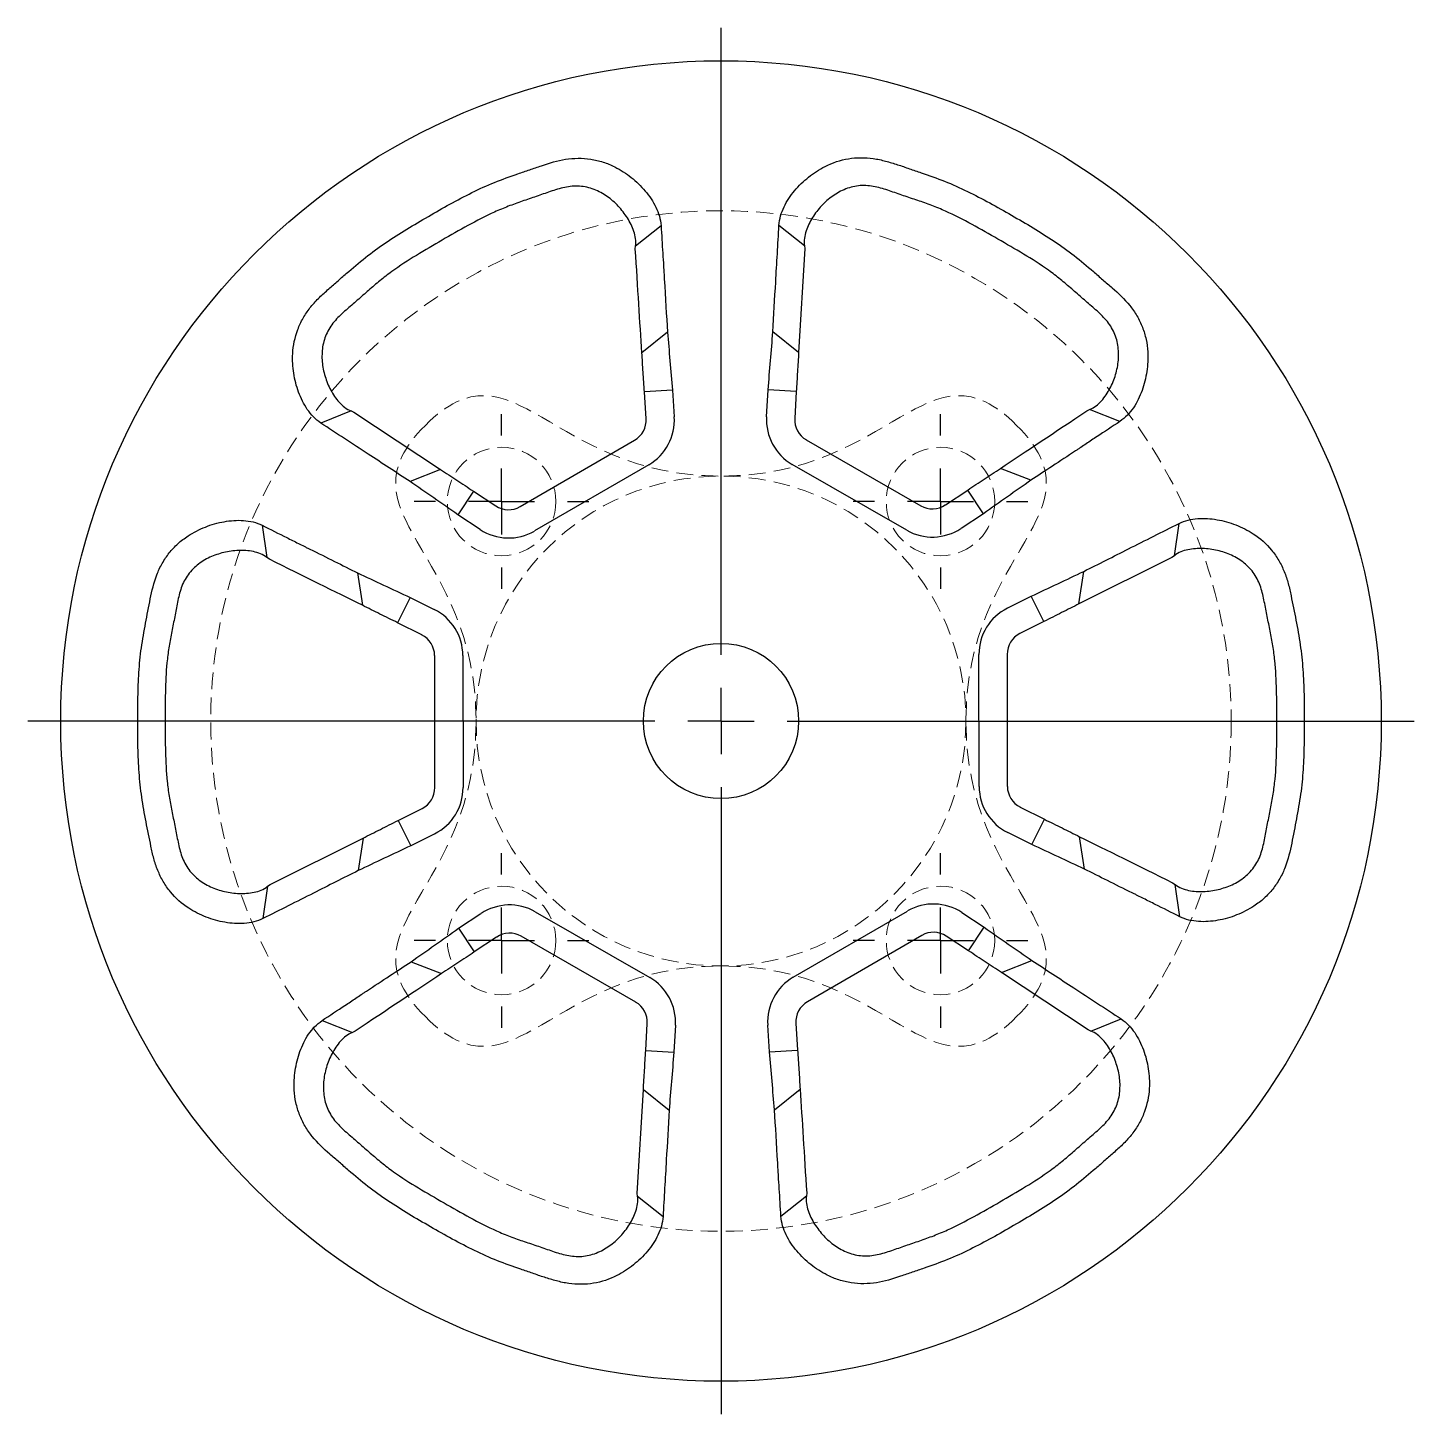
# Model space of a CAD drawing. Header units: millimetres. Extents: x 30 to 273, y 11 to 210.
# Drawn here: x 30.5 to 135.5, y 105.5 to 210.5 of the extents above; entities that cross this region are included whole.
import ezdxf

# ---------------------------------------------------------------- set-up
doc = ezdxf.new("R2010")
doc.units = ezdxf.units.MM
doc.linetypes.add('HIDDEN', pattern=[1.905, 1.27, -0.635])
doc.layers.add('10', color=7, linetype='Continuous')

# ---------------------------------------------------------------- blocks, each defined once
blk = doc.blocks.new('SW_CENTERMARKSYMBOL_0')
at = {"layer": '10', "color": 0}
for p, q in [((0, 5), (0, 52.5)), ((0, 0), (0, 2.5)), ((-5, 0), (-52.5, 0)), ((0, 0), (-2.5, 0)), ((0, 0), (0, -2.5)), ((0, 0), (2.5, 0)), ((5, 0), (52.5, 0)), ((0, -5), (0, -52.5))]:
    blk.add_line(p, q, dxfattribs=at)
blk = doc.blocks.new('SW_CENTERMARKSYMBOL_1')
at = {"layer": '10', "color": 0}
for p, q in [((0, 5), (0, 6.61)), ((0, 0), (0, 2.5)), ((-5, 0), (-6.61, 0)), ((0, 0), (-2.5, 0)), ((0, 0), (0, -2.5)), ((0, 0), (2.5, 0)), ((5, 0), (6.61, 0)), ((0, -5), (0, -6.61))]:
    blk.add_line(p, q, dxfattribs=at)
blk = doc.blocks.new('SW_CENTERMARKSYMBOL_2')
at = {"layer": '10', "color": 0}
for p, q in [((0, 5), (0, 6.61)), ((0, 0), (0, 2.5)), ((-5, 0), (-6.61, 0)), ((0, 0), (-2.5, 0)), ((0, 0), (0, -2.5)), ((0, 0), (2.5, 0)), ((5, 0), (6.61, 0)), ((0, -5), (0, -6.61))]:
    blk.add_line(p, q, dxfattribs=at)
blk = doc.blocks.new('SW_CENTERMARKSYMBOL_3')
at = {"layer": '10', "color": 0}
for p, q in [((0, 5), (0, 6.61)), ((0, 0), (0, 2.5)), ((-5, 0), (-6.61, 0)), ((0, 0), (-2.5, 0)), ((0, 0), (0, -2.5)), ((0, 0), (2.5, 0)), ((5, 0), (6.61, 0)), ((0, -5), (0, -6.61))]:
    blk.add_line(p, q, dxfattribs=at)
blk = doc.blocks.new('SW_CENTERMARKSYMBOL_4')
at = {"layer": '10', "color": 0}
for p, q in [((0, 5), (0, 6.61)), ((0, 0), (0, 2.5)), ((-5, 0), (-6.61, 0)), ((0, 0), (-2.5, 0)), ((0, 0), (0, -2.5)), ((0, 0), (2.5, 0)), ((5, 0), (6.61, 0)), ((0, -5), (0, -6.61))]:
    blk.add_line(p, q, dxfattribs=at)

msp = doc.modelspace()

# ---------------------------------------------------------------- linework, layer by layer
at = {"color": 7, "linetype": 'Continuous', "lineweight": 25}
for p, q in [((78.46, 195.51), (76.52, 193.97)), ((89.33, 193.99), (87.39, 195.53)), ((76.51, 193.75), (76.52, 193.97)), ((89.34, 193.77), (88.88, 185.91)), ((89.33, 193.99), (89.34, 193.77)), ((78.95, 187.44), (77.01, 185.89)), ((88.88, 185.91), (86.93, 187.46)), ((79.33, 183.06), (77.2, 182.92)), ((77.33, 180.89), (77.2, 182.92)), ((79.33, 183.06), (79.46, 181.03)), ((86.44, 181.04), (86.56, 183.07)), ((88.7, 182.95), (86.56, 183.07)), ((88.7, 182.95), (88.58, 180.92)), ((55, 181.48), (52.69, 180.56)), ((55, 181.48), (55.19, 181.38)), ((55.19, 181.38), (61.77, 177.04)), ((110.71, 181.49), (110.91, 181.59)), ((113.21, 180.69), (110.91, 181.59)), ((67.8, 174.24), (76.45, 179.26)), ((89.46, 179.28), (98.14, 174.3)), ((61.77, 177.04), (59.45, 176.13)), ((77.53, 177.41), (68.87, 172.39)), ((97.07, 172.44), (88.4, 177.43)), ((106.47, 176.23), (104.16, 177.13)), ((64.25, 175.41), (63.07, 173.62)), ((64.25, 175.41), (65.94, 174.29)), ((99.99, 174.36), (101.68, 175.49)), ((102.87, 173.7), (101.68, 175.49)), ((64.77, 172.5), (63.07, 173.62)), ((102.87, 173.7), (101.18, 172.58)), ((48.25, 172.82), (48.61, 170.37)), ((117.34, 170.51), (117.69, 172.96)), ((48.8, 170.25), (48.61, 170.37)), ((117.15, 170.39), (110.11, 166.87)), ((117.34, 170.51), (117.15, 170.39)), ((55.48, 169.21), (55.85, 166.76)), ((110.11, 166.87), (110.48, 169.33)), ((59.46, 167.35), (58.51, 165.44)), ((59.46, 167.35), (61.29, 166.45)), ((104.68, 166.54), (106.5, 167.45)), ((107.45, 165.54), (106.5, 167.45)), ((60.34, 164.53), (58.51, 165.44)), ((107.45, 165.54), (105.64, 164.63)), ((61.34, 152.95), (61.32, 162.96)), ((63.46, 162.96), (63.48, 152.96)), ((102.54, 153.04), (102.52, 163.04)), ((104.66, 163.05), (104.68, 153.04)), ((58.55, 150.46), (60.36, 151.37)), ((105.66, 151.47), (107.49, 150.56)), ((58.55, 150.46), (59.5, 148.55)), ((106.54, 148.65), (107.49, 150.56)), ((48.85, 145.61), (55.89, 149.13)), ((55.89, 149.13), (55.52, 146.67)), ((61.32, 149.46), (59.5, 148.55)), ((106.54, 148.65), (104.71, 149.55)), ((110.52, 146.79), (110.15, 149.24)), ((48.66, 145.49), (48.31, 143.04)), ((48.66, 145.49), (48.85, 145.61)), ((117.2, 145.75), (117.39, 145.63)), ((117.75, 143.18), (117.39, 145.63)), ((63.13, 142.3), (64.82, 143.42)), ((68.93, 143.56), (77.6, 138.57)), ((88.47, 138.59), (97.13, 143.61)), ((101.23, 143.5), (102.93, 142.38)), ((63.13, 142.3), (64.32, 140.51)), ((98.2, 141.76), (89.55, 136.74)), ((101.75, 140.59), (102.93, 142.38)), ((66.01, 141.64), (64.32, 140.51)), ((76.54, 136.72), (67.86, 141.7)), ((101.75, 140.59), (100.06, 141.71)), ((59.53, 139.77), (61.84, 138.87)), ((104.23, 138.96), (106.55, 139.87)), ((110.81, 134.62), (104.23, 138.96)), ((52.79, 135.31), (55.09, 134.41)), ((55.29, 134.51), (55.09, 134.41)), ((77.3, 133.05), (77.42, 135.08)), ((79.56, 134.96), (79.44, 132.93)), ((86.67, 132.94), (86.54, 134.97)), ((88.67, 135.11), (88.8, 133.08)), ((111, 134.52), (110.81, 134.62)), ((111, 134.52), (113.31, 135.44)), ((77.3, 133.05), (79.44, 132.93)), ((86.67, 132.94), (88.8, 133.08)), ((76.66, 122.23), (77.12, 130.09)), ((77.12, 130.09), (79.07, 128.54)), ((87.05, 128.56), (88.99, 130.11)), ((76.67, 122.01), (76.66, 122.23)), ((76.67, 122.01), (78.61, 120.47)), ((87.54, 120.49), (89.48, 122.03)), ((89.49, 122.25), (89.48, 122.03))]:
    msp.add_line(p, q, dxfattribs=at)
for radius in [50, 5.88]:
    msp.add_circle((83, 158), radius, dxfattribs=at)
at = {"color": 7, "linetype": 'HIDDEN', "lineweight": 18}
for centre, radius in [((83, 158), 38.64), ((66.38, 174.62), 4.11), ((99.62, 174.62), 4.11), ((83, 158), 18.55), ((66.38, 141.38), 4.11), ((99.62, 141.38), 4.11)]:
    msp.add_circle(centre, radius, dxfattribs=at)
at = {"color": 7, "linetype": 'Continuous', "lineweight": 25}
for centre, radius, start, end in [((75.57, 180.78), 1.76, 300.1162, 3.6361), ((75.57, 180.78), 3.9, 300.1162, 3.6361), ((90.34, 180.81), 3.9, 176.5962, 240.1162), ((90.34, 180.81), 1.76, 176.5962, 240.1162), ((99.01, 175.83), 1.76, 240.1162, 303.6361), ((66.91, 175.76), 1.76, 236.5962, 300.1162), ((66.91, 175.76), 3.9, 236.5962, 300.1162), ((99.01, 175.83), 3.9, 240.1162, 303.6361), ((59.55, 162.95), 3.9, 0.1162, 63.6361), ((106.43, 163.05), 3.9, 116.5962, 180.1162), ((59.55, 162.95), 1.76, 0.1162, 63.6361), ((106.43, 163.05), 1.76, 116.5962, 180.1162), ((59.57, 152.95), 1.76, 296.5962, 0.1162), ((59.57, 152.95), 3.9, 296.5962, 0.1162), ((106.45, 153.05), 3.9, 180.1162, 243.6361), ((106.45, 153.05), 1.76, 180.1162, 243.6361), ((66.99, 140.17), 3.9, 60.1162, 123.6361), ((99.09, 140.24), 3.9, 56.5962, 120.1162), ((66.99, 140.17), 1.76, 60.1162, 123.6361), ((99.09, 140.24), 1.76, 56.5962, 120.1162), ((75.66, 135.19), 3.9, 356.5962, 60.1162), ((90.43, 135.22), 3.9, 120.1162, 183.6361), ((75.66, 135.19), 1.76, 356.5962, 60.1162), ((90.43, 135.22), 1.76, 120.1162, 183.6361)]:
    msp.add_arc(centre, radius, start, end, dxfattribs=at)
for points, knots in [([(60.84, 196.21), (61.38, 196.53), (61.92, 196.84), (63.02, 197.44), (63.58, 197.73), (64.7, 198.29), (65.27, 198.55), (66.44, 199.02), (67.03, 199.23), (67.92, 199.54), (68.22, 199.65), (68.81, 199.85), (69.11, 199.95), (70, 200.26), (70.6, 200.44), (71.54, 200.59), (71.86, 200.61), (72.5, 200.62), (72.82, 200.59), (73.45, 200.5), (73.76, 200.42), (74.37, 200.23), (74.67, 200.11), (74.95, 199.96)], [0, 0, 0, 0, 0.125, 0.125, 0.25, 0.25, 0.375, 0.375, 0.5, 0.5, 0.5625, 0.5625, 0.625, 0.625, 0.75, 0.75, 0.8125, 0.8125, 0.875, 0.875, 0.9375, 0.9375, 1, 1, 1, 1]), ([(90.88, 200), (91.44, 200.28), (92.03, 200.48), (92.96, 200.63), (93.28, 200.66), (93.9, 200.66), (94.22, 200.64), (94.85, 200.55), (95.16, 200.48), (95.77, 200.32), (96.07, 200.23), (96.67, 200.03), (96.97, 199.93), (97.56, 199.72), (97.86, 199.62), (98.75, 199.31), (99.35, 199.1), (100.52, 198.64), (101.09, 198.38), (102.23, 197.83), (102.79, 197.53), (103.91, 196.93), (104.46, 196.62), (105.01, 196.3)], [0, 0, 0, 0, 0.125, 0.125, 0.1875, 0.1875, 0.25, 0.25, 0.3125, 0.3125, 0.375, 0.375, 0.4375, 0.4375, 0.5, 0.5, 0.625, 0.625, 0.75, 0.75, 0.875, 0.875, 1, 1, 1, 1]), ([(74.95, 199.96), (75.4, 199.74), (75.82, 199.47), (76.39, 199.01), (76.58, 198.84), (76.93, 198.5), (77.1, 198.32), (77.58, 197.75), (77.85, 197.35), (78.28, 196.47), (78.43, 196), (78.46, 195.51)], [0, 0, 0, 0, 0.25, 0.25, 0.375, 0.375, 0.5, 0.5, 0.75, 0.75, 1, 1, 1, 1]), ([(87.39, 195.53), (87.4, 195.77), (87.45, 196.01), (87.58, 196.48), (87.67, 196.71), (87.99, 197.37), (88.26, 197.78), (88.89, 198.53), (89.25, 198.88), (90.01, 199.49), (90.43, 199.77), (90.88, 200)], [0, 0, 0, 0, 0.125, 0.125, 0.25, 0.25, 0.5, 0.5, 0.75, 0.75, 1, 1, 1, 1]), ([(76.52, 193.97), (76.56, 194.15), (76.56, 194.34), (76.51, 194.72), (76.46, 194.9), (76.34, 195.26), (76.27, 195.44), (76.11, 195.78), (76.01, 195.94), (75.71, 196.41), (75.48, 196.71), (74.97, 197.26), (74.68, 197.51), (74.07, 197.94), (73.73, 198.12), (73.21, 198.32), (73.03, 198.37), (72.66, 198.46), (72.47, 198.48), (72.1, 198.51), (71.91, 198.51), (71.53, 198.48), (71.35, 198.45), (70.79, 198.33), (70.43, 198.22), (69.72, 197.97), (69.37, 197.85), (68.66, 197.6), (68.3, 197.48), (67.59, 197.24), (67.24, 197.11), (66.54, 196.84), (66.19, 196.7), (65.16, 196.23), (64.5, 195.88), (63.18, 195.16), (62.53, 194.79), (61.88, 194.41)], [0, 0, 0, 0, 0.03125, 0.03125, 0.0625, 0.0625, 0.09375, 0.09375, 0.125, 0.125, 0.1875, 0.1875, 0.25, 0.25, 0.3125, 0.3125, 0.34375, 0.34375, 0.375, 0.375, 0.40625, 0.40625, 0.4375, 0.4375, 0.5, 0.5, 0.5625, 0.5625, 0.625, 0.625, 0.6875, 0.6875, 0.75, 0.75, 0.875, 0.875, 1, 1, 1, 1]), ([(103.97, 194.49), (103.32, 194.87), (102.67, 195.24), (101.35, 195.96), (100.69, 196.3), (99.66, 196.76), (99.31, 196.9), (98.61, 197.17), (98.25, 197.3), (97.54, 197.54), (97.18, 197.66), (96.47, 197.9), (96.11, 198.03), (95.4, 198.27), (95.04, 198.38), (94.49, 198.5), (94.3, 198.52), (93.92, 198.55), (93.73, 198.55), (93.36, 198.53), (93.17, 198.5), (92.81, 198.41), (92.63, 198.36), (92.27, 198.22), (92.1, 198.14), (91.77, 197.96), (91.61, 197.86), (91.15, 197.54), (90.87, 197.29), (90.36, 196.74), (90.13, 196.44), (89.73, 195.81), (89.57, 195.47), (89.39, 194.93), (89.34, 194.75), (89.29, 194.37), (89.29, 194.18), (89.33, 193.99)], [0, 0, 0, 0, 0.125, 0.125, 0.25, 0.25, 0.3125, 0.3125, 0.375, 0.375, 0.4375, 0.4375, 0.5, 0.5, 0.5625, 0.5625, 0.59375, 0.59375, 0.625, 0.625, 0.65625, 0.65625, 0.6875, 0.6875, 0.71875, 0.71875, 0.75, 0.75, 0.8125, 0.8125, 0.875, 0.875, 0.9375, 0.9375, 0.96875, 0.96875, 1, 1, 1, 1]), ([(50.57, 185.82), (50.6, 186.45), (50.73, 187.06), (51.06, 187.94), (51.2, 188.23), (51.51, 188.77), (51.68, 189.03), (52.07, 189.53), (52.29, 189.77), (52.73, 190.22), (52.97, 190.43), (53.44, 190.85), (53.68, 191.06), (54.15, 191.47), (54.39, 191.68), (55.1, 192.3), (55.58, 192.71), (56.57, 193.49), (57.08, 193.86), (58.12, 194.57), (58.66, 194.91), (59.74, 195.57), (60.29, 195.89), (60.84, 196.21)], [0, 0, 0, 0, 0.125, 0.125, 0.1875, 0.1875, 0.25, 0.25, 0.3125, 0.3125, 0.375, 0.375, 0.4375, 0.4375, 0.5, 0.5, 0.625, 0.625, 0.75, 0.75, 0.875, 0.875, 1, 1, 1, 1]), ([(78.46, 195.51), (78.5, 194.8), (78.57, 193.76), (78.64, 192.6), (78.67, 192.03), (78.69, 191.75), (78.7, 191.63), (78.7, 191.55), (78.7, 191.52), (78.79, 190.04), (78.87, 188.7), (78.95, 187.44)], [0, 0, 0, 0, 0.25, 0.375, 0.4375, 0.46875, 0.484375, 0.484375, 0.5, 0.5, 1, 1, 1, 1]), ([(86.93, 187.46), (87, 188.72), (87.15, 191.41), (87.31, 194.1), (87.39, 195.53)], [0, 0, 0, 0, 0.468879, 1, 1, 1, 1]), ([(105.01, 196.3), (105.55, 195.99), (106.09, 195.67), (107.17, 195.02), (107.7, 194.69), (108.74, 193.99), (109.25, 193.63), (110.24, 192.85), (110.72, 192.45), (111.44, 191.83), (111.67, 191.62), (112.15, 191.21), (112.39, 191.01), (113.1, 190.39), (113.55, 189.96), (114.15, 189.22), (114.33, 188.96), (114.66, 188.4), (114.8, 188.11), (115.03, 187.52), (115.12, 187.21), (115.26, 186.59), (115.3, 186.27), (115.32, 185.95)], [0, 0, 0, 0, 0.125, 0.125, 0.25, 0.25, 0.375, 0.375, 0.5, 0.5, 0.5625, 0.5625, 0.625, 0.625, 0.75, 0.75, 0.8125, 0.8125, 0.875, 0.875, 0.9375, 0.9375, 1, 1, 1, 1]), ([(61.88, 194.41), (61.23, 194.03), (60.58, 193.65), (59.3, 192.87), (58.67, 192.47), (57.76, 191.81), (57.46, 191.58), (56.88, 191.1), (56.59, 190.86), (56.03, 190.36), (55.74, 190.11), (55.18, 189.61), (54.89, 189.37), (54.32, 188.87), (54.05, 188.62), (53.67, 188.2), (53.55, 188.05), (53.34, 187.74), (53.25, 187.57), (53.08, 187.23), (53.02, 187.06), (52.91, 186.7), (52.86, 186.51), (52.8, 186.14), (52.79, 185.96), (52.78, 185.58), (52.78, 185.39), (52.83, 184.83), (52.91, 184.46), (53.13, 183.74), (53.27, 183.39), (53.63, 182.73), (53.83, 182.42), (54.21, 182), (54.35, 181.87), (54.65, 181.64), (54.81, 181.54), (55, 181.48)], [0, 0, 0, 0, 0.125, 0.125, 0.25, 0.25, 0.3125, 0.3125, 0.375, 0.375, 0.4375, 0.4375, 0.5, 0.5, 0.5625, 0.5625, 0.59375, 0.59375, 0.625, 0.625, 0.65625, 0.65625, 0.6875, 0.6875, 0.71875, 0.71875, 0.75, 0.75, 0.8125, 0.8125, 0.875, 0.875, 0.9375, 0.9375, 0.96875, 0.96875, 1, 1, 1, 1]), ([(110.91, 181.59), (111.09, 181.65), (111.26, 181.75), (111.56, 181.98), (111.69, 182.11), (111.94, 182.39), (112.06, 182.55), (112.27, 182.86), (112.36, 183.02), (112.63, 183.52), (112.77, 183.87), (112.99, 184.59), (113.06, 184.96), (113.12, 185.7), (113.11, 186.08), (113.02, 186.64), (112.98, 186.82), (112.87, 187.18), (112.8, 187.36), (112.63, 187.7), (112.54, 187.86), (112.32, 188.17), (112.2, 188.32), (111.82, 188.74), (111.55, 188.99), (110.98, 189.48), (110.69, 189.73), (110.13, 190.22), (109.84, 190.47), (109.28, 190.96), (108.99, 191.21), (108.41, 191.68), (108.11, 191.91), (107.19, 192.57), (106.56, 192.97), (105.27, 193.74), (104.62, 194.12), (103.97, 194.49)], [0, 0, 0, 0, 0.03125, 0.03125, 0.0625, 0.0625, 0.09375, 0.09375, 0.125, 0.125, 0.1875, 0.1875, 0.25, 0.25, 0.3125, 0.3125, 0.34375, 0.34375, 0.375, 0.375, 0.40625, 0.40625, 0.4375, 0.4375, 0.5, 0.5, 0.5625, 0.5625, 0.625, 0.625, 0.6875, 0.6875, 0.75, 0.75, 0.875, 0.875, 1, 1, 1, 1]), ([(78.95, 187.44), (79.01, 186.73), (79.07, 186.01), (79.2, 184.54), (79.27, 183.8), (79.33, 183.06)], [0, 0, 0, 0, 0.5, 0.5, 1, 1, 1, 1]), ([(86.56, 183.07), (86.63, 183.82), (86.69, 184.56), (86.81, 186.02), (86.87, 186.75), (86.93, 187.46)], [0, 0, 0, 0, 0.5, 0.5, 1, 1, 1, 1]), ([(77.2, 182.92), (77.17, 183.43), (77.13, 183.93), (77.07, 184.91), (77.04, 185.4), (77.01, 185.89)], [0, 0, 0, 0, 0.0003828143, 0.0003828143, 0.0007656285, 0.0007656285, 0.0007656285, 0.0007656285]), ([(88.88, 185.91), (88.85, 185.43), (88.82, 184.94), (88.76, 183.95), (88.73, 183.45), (88.7, 182.95)], [0, 0, 0, 0, 0.0003828143, 0.0003828143, 0.0007656285, 0.0007656285, 0.0007656285, 0.0007656285]), ([(115.32, 185.95), (115.34, 185.45), (115.32, 184.96), (115.21, 184.23), (115.16, 183.98), (115.04, 183.5), (114.97, 183.27), (114.72, 182.57), (114.51, 182.13), (113.95, 181.32), (113.63, 180.96), (113.21, 180.69)], [0, 0, 0, 0, 0.25, 0.25, 0.375, 0.375, 0.5, 0.5, 0.75, 0.75, 1, 1, 1, 1]), ([(52.69, 180.56), (52.49, 180.7), (52.3, 180.86), (51.96, 181.21), (51.81, 181.4), (51.4, 182), (51.18, 182.44), (50.84, 183.37), (50.72, 183.85), (50.57, 184.82), (50.54, 185.32), (50.57, 185.82)], [0, 0, 0, 0, 0.125, 0.125, 0.25, 0.25, 0.5, 0.5, 0.75, 0.75, 1, 1, 1, 1]), ([(113.21, 180.69), (112.62, 180.29), (111.75, 179.72), (110.78, 179.08), (110.31, 178.76), (110.08, 178.61), (109.98, 178.54), (109.91, 178.5), (109.88, 178.48), (108.65, 177.66), (107.52, 176.92), (106.47, 176.23)], [0, 0, 0, 0, 0.25, 0.375, 0.4375, 0.46875, 0.484375, 0.484375, 0.5, 0.5, 1, 1, 1, 1]), ([(59.45, 176.13), (58.4, 176.83), (56.14, 178.3), (53.89, 179.78), (52.69, 180.56)], [0, 0, 0, 0, 0.468879, 1, 1, 1, 1]), ([(61.77, 177.04), (62.17, 176.78), (62.58, 176.51), (63.41, 175.96), (63.82, 175.69), (64.25, 175.41)], [0, 0, 0, 0, 0.0003828143, 0.0003828143, 0.0007656285, 0.0007656285, 0.0007656285, 0.0007656285]), ([(101.68, 175.49), (102.1, 175.77), (102.52, 176.04), (103.34, 176.59), (103.75, 176.86), (104.16, 177.13)], [0, 0, 0, 0, 0.0003828143, 0.0003828143, 0.0007656285, 0.0007656285, 0.0007656285, 0.0007656285]), ([(63.07, 173.62), (62.46, 174.05), (61.85, 174.47), (60.64, 175.31), (60.04, 175.73), (59.45, 176.13)], [0, 0, 0, 0, 0.5, 0.5, 1, 1, 1, 1]), ([(106.47, 176.23), (105.89, 175.82), (105.29, 175.4), (104.08, 174.56), (103.48, 174.13), (102.87, 173.7)], [0, 0, 0, 0, 0.5, 0.5, 1, 1, 1, 1]), ([(117.69, 172.96), (117.91, 173.07), (118.14, 173.16), (118.61, 173.28), (118.86, 173.31), (119.59, 173.37), (120.08, 173.33), (121.05, 173.16), (121.52, 173.03), (122.44, 172.67), (122.89, 172.45), (123.31, 172.18)], [0, 0, 0, 0, 0.125, 0.125, 0.25, 0.25, 0.5, 0.5, 0.75, 0.75, 1, 1, 1, 1]), ([(42.64, 172.01), (43.06, 172.29), (43.5, 172.51), (44.18, 172.78), (44.42, 172.86), (44.89, 173), (45.13, 173.05), (45.86, 173.18), (46.35, 173.22), (47.33, 173.15), (47.81, 173.04), (48.25, 172.82)], [0, 0, 0, 0, 0.25, 0.25, 0.375, 0.375, 0.5, 0.5, 0.75, 0.75, 1, 1, 1, 1]), ([(48.25, 172.82), (48.89, 172.5), (49.82, 172.04), (50.85, 171.52), (51.36, 171.27), (51.61, 171.14), (51.72, 171.09), (51.79, 171.05), (51.82, 171.04), (53.15, 170.38), (54.35, 169.78), (55.48, 169.21)], [0, 0, 0, 0, 0.25, 0.375, 0.4375, 0.46875, 0.484375, 0.484375, 0.5, 0.5, 1, 1, 1, 1]), ([(110.48, 169.33), (111.6, 169.89), (114.01, 171.11), (116.41, 172.32), (117.69, 172.96)], [0, 0, 0, 0, 0.468879, 1, 1, 1, 1]), ([(38.83, 157.91), (38.83, 158.54), (38.83, 159.17), (38.86, 160.42), (38.88, 161.05), (38.96, 162.3), (39.02, 162.92), (39.2, 164.17), (39.31, 164.79), (39.48, 165.71), (39.54, 166.02), (39.66, 166.64), (39.72, 166.95), (39.9, 167.87), (40.05, 168.48), (40.39, 169.37), (40.52, 169.65), (40.85, 170.22), (41.02, 170.48), (41.42, 170.98), (41.64, 171.21), (42.11, 171.64), (42.37, 171.84), (42.64, 172.01)], [0, 0, 0, 0, 0.125, 0.125, 0.25, 0.25, 0.375, 0.375, 0.5, 0.5, 0.5625, 0.5625, 0.625, 0.625, 0.75, 0.75, 0.8125, 0.8125, 0.875, 0.875, 0.9375, 0.9375, 1, 1, 1, 1]), ([(123.31, 172.18), (123.84, 171.83), (124.3, 171.42), (124.9, 170.69), (125.08, 170.43), (125.4, 169.89), (125.53, 169.6), (125.77, 169.02), (125.87, 168.71), (126.04, 168.1), (126.11, 167.79), (126.23, 167.18), (126.29, 166.87), (126.41, 166.25), (126.48, 165.94), (126.66, 165.01), (126.77, 164.39), (126.95, 163.15), (127.02, 162.52), (127.11, 161.26), (127.13, 160.63), (127.17, 159.36), (127.17, 158.72), (127.17, 158.09)], [0, 0, 0, 0, 0.125, 0.125, 0.1875, 0.1875, 0.25, 0.25, 0.3125, 0.3125, 0.375, 0.375, 0.4375, 0.4375, 0.5, 0.5, 0.625, 0.625, 0.75, 0.75, 0.875, 0.875, 1, 1, 1, 1]), ([(48.61, 170.37), (48.47, 170.5), (48.31, 170.6), (47.95, 170.74), (47.77, 170.79), (47.4, 170.87), (47.21, 170.89), (46.84, 170.92), (46.65, 170.92), (46.09, 170.9), (45.71, 170.85), (44.98, 170.67), (44.63, 170.55), (43.95, 170.24), (43.62, 170.03), (43.19, 169.68), (43.05, 169.55), (42.79, 169.27), (42.67, 169.12), (42.46, 168.81), (42.37, 168.65), (42.21, 168.31), (42.14, 168.13), (41.97, 167.59), (41.89, 167.23), (41.75, 166.49), (41.68, 166.12), (41.53, 165.38), (41.46, 165.01), (41.32, 164.28), (41.25, 163.91), (41.13, 163.16), (41.08, 162.79), (40.97, 161.67), (40.94, 160.92), (40.91, 159.42), (40.91, 158.67), (40.91, 157.91)], [0, 0, 0, 0, 0.03125, 0.03125, 0.0625, 0.0625, 0.09375, 0.09375, 0.125, 0.125, 0.1875, 0.1875, 0.25, 0.25, 0.3125, 0.3125, 0.34375, 0.34375, 0.375, 0.375, 0.40625, 0.40625, 0.4375, 0.4375, 0.5, 0.5, 0.5625, 0.5625, 0.625, 0.625, 0.6875, 0.6875, 0.75, 0.75, 0.875, 0.875, 1, 1, 1, 1]), ([(125.09, 158.09), (125.09, 158.84), (125.09, 159.59), (125.05, 161.09), (125.01, 161.83), (124.9, 162.95), (124.85, 163.32), (124.73, 164.07), (124.66, 164.44), (124.51, 165.18), (124.44, 165.55), (124.29, 166.29), (124.22, 166.66), (124.07, 167.4), (123.99, 167.77), (123.81, 168.3), (123.75, 168.48), (123.58, 168.82), (123.49, 168.98), (123.28, 169.29), (123.16, 169.44), (122.9, 169.71), (122.76, 169.84), (122.47, 170.08), (122.32, 170.19), (122, 170.38), (121.83, 170.47), (121.32, 170.71), (120.96, 170.83), (120.23, 171), (119.85, 171.05), (119.11, 171.07), (118.73, 171.05), (118.18, 170.93), (117.99, 170.88), (117.65, 170.74), (117.48, 170.64), (117.34, 170.51)], [0, 0, 0, 0, 0.125, 0.125, 0.25, 0.25, 0.3125, 0.3125, 0.375, 0.375, 0.4375, 0.4375, 0.5, 0.5, 0.5625, 0.5625, 0.59375, 0.59375, 0.625, 0.625, 0.65625, 0.65625, 0.6875, 0.6875, 0.71875, 0.71875, 0.75, 0.75, 0.8125, 0.8125, 0.875, 0.875, 0.9375, 0.9375, 0.96875, 0.96875, 1, 1, 1, 1]), ([(55.48, 169.21), (56.12, 168.91), (56.78, 168.6), (58.12, 167.98), (58.79, 167.67), (59.46, 167.35)], [0, 0, 0, 0, 0.5, 0.5, 1, 1, 1, 1]), ([(106.5, 167.45), (107.17, 167.76), (107.84, 168.08), (109.18, 168.71), (109.83, 169.02), (110.48, 169.33)], [0, 0, 0, 0, 0.5, 0.5, 1, 1, 1, 1]), ([(58.51, 165.44), (58.06, 165.66), (57.61, 165.88), (56.73, 166.32), (56.29, 166.54), (55.85, 166.76)], [0, 0, 0, 0, 0.0003828143, 0.0003828143, 0.0007656285, 0.0007656285, 0.0007656285, 0.0007656285]), ([(110.11, 166.87), (109.68, 166.65), (109.24, 166.43), (108.35, 165.99), (107.91, 165.76), (107.45, 165.54)], [0, 0, 0, 0, 0.0003828143, 0.0003828143, 0.0007656285, 0.0007656285, 0.0007656285, 0.0007656285]), ([(42.69, 143.82), (42.16, 144.17), (41.7, 144.58), (41.1, 145.31), (40.92, 145.57), (40.6, 146.11), (40.47, 146.4), (40.23, 146.98), (40.13, 147.29), (39.96, 147.9), (39.89, 148.21), (39.77, 148.82), (39.71, 149.13), (39.59, 149.75), (39.52, 150.06), (39.34, 150.99), (39.23, 151.61), (39.05, 152.85), (38.98, 153.48), (38.89, 154.74), (38.87, 155.37), (38.83, 156.64), (38.83, 157.28), (38.83, 157.91)], [0, 0, 0, 0, 0.125, 0.125, 0.1875, 0.1875, 0.25, 0.25, 0.3125, 0.3125, 0.375, 0.375, 0.4375, 0.4375, 0.5, 0.5, 0.625, 0.625, 0.75, 0.75, 0.875, 0.875, 1, 1, 1, 1]), ([(40.91, 157.91), (40.91, 157.16), (40.91, 156.41), (40.95, 154.91), (40.99, 154.17), (41.1, 153.05), (41.15, 152.68), (41.27, 151.93), (41.34, 151.56), (41.49, 150.82), (41.56, 150.45), (41.71, 149.71), (41.78, 149.34), (41.93, 148.6), (42.01, 148.23), (42.19, 147.7), (42.25, 147.52), (42.42, 147.18), (42.51, 147.02), (42.72, 146.71), (42.84, 146.56), (43.1, 146.29), (43.24, 146.16), (43.53, 145.92), (43.68, 145.81), (44, 145.62), (44.17, 145.53), (44.68, 145.29), (45.04, 145.17), (45.77, 145), (46.15, 144.95), (46.89, 144.93), (47.27, 144.95), (47.82, 145.07), (48.01, 145.12), (48.35, 145.26), (48.52, 145.36), (48.66, 145.49)], [0, 0, 0, 0, 0.125, 0.125, 0.25, 0.25, 0.3125, 0.3125, 0.375, 0.375, 0.4375, 0.4375, 0.5, 0.5, 0.5625, 0.5625, 0.59375, 0.59375, 0.625, 0.625, 0.65625, 0.65625, 0.6875, 0.6875, 0.71875, 0.71875, 0.75, 0.75, 0.8125, 0.8125, 0.875, 0.875, 0.9375, 0.9375, 0.96875, 0.96875, 1, 1, 1, 1]), ([(117.39, 145.63), (117.53, 145.5), (117.69, 145.4), (118.05, 145.26), (118.23, 145.21), (118.6, 145.13), (118.79, 145.11), (119.16, 145.08), (119.35, 145.08), (119.91, 145.1), (120.29, 145.15), (121.02, 145.33), (121.37, 145.45), (122.05, 145.76), (122.38, 145.97), (122.81, 146.32), (122.95, 146.45), (123.21, 146.73), (123.33, 146.88), (123.54, 147.19), (123.63, 147.35), (123.79, 147.69), (123.86, 147.87), (124.03, 148.41), (124.11, 148.77), (124.25, 149.51), (124.32, 149.88), (124.47, 150.62), (124.54, 150.99), (124.68, 151.72), (124.75, 152.09), (124.87, 152.84), (124.92, 153.21), (125.03, 154.33), (125.06, 155.08), (125.09, 156.58), (125.09, 157.33), (125.09, 158.09)], [0, 0, 0, 0, 0.03125, 0.03125, 0.0625, 0.0625, 0.09375, 0.09375, 0.125, 0.125, 0.1875, 0.1875, 0.25, 0.25, 0.3125, 0.3125, 0.34375, 0.34375, 0.375, 0.375, 0.40625, 0.40625, 0.4375, 0.4375, 0.5, 0.5, 0.5625, 0.5625, 0.625, 0.625, 0.6875, 0.6875, 0.75, 0.75, 0.875, 0.875, 1, 1, 1, 1]), ([(127.17, 158.09), (127.17, 157.46), (127.17, 156.83), (127.14, 155.58), (127.12, 154.95), (127.04, 153.7), (126.98, 153.08), (126.8, 151.83), (126.69, 151.21), (126.52, 150.29), (126.46, 149.98), (126.34, 149.36), (126.28, 149.05), (126.1, 148.13), (125.95, 147.52), (125.61, 146.63), (125.48, 146.35), (125.15, 145.78), (124.98, 145.52), (124.58, 145.02), (124.36, 144.79), (123.89, 144.36), (123.63, 144.16), (123.36, 143.99)], [0, 0, 0, 0, 0.125, 0.125, 0.25, 0.25, 0.375, 0.375, 0.5, 0.5, 0.5625, 0.5625, 0.625, 0.625, 0.75, 0.75, 0.8125, 0.8125, 0.875, 0.875, 0.9375, 0.9375, 1, 1, 1, 1]), ([(55.89, 149.13), (56.32, 149.35), (56.76, 149.57), (57.65, 150.01), (58.09, 150.24), (58.55, 150.46)], [0, 0, 0, 0, 0.0003828143, 0.0003828143, 0.0007656285, 0.0007656285, 0.0007656285, 0.0007656285]), ([(107.49, 150.56), (107.94, 150.34), (108.39, 150.12), (109.27, 149.68), (109.71, 149.46), (110.15, 149.24)], [0, 0, 0, 0, 0.0003828143, 0.0003828143, 0.0007656285, 0.0007656285, 0.0007656285, 0.0007656285]), ([(59.5, 148.55), (58.83, 148.24), (58.16, 147.92), (56.82, 147.29), (56.17, 146.98), (55.52, 146.67)], [0, 0, 0, 0, 0.5, 0.5, 1, 1, 1, 1]), ([(110.52, 146.79), (109.88, 147.09), (109.22, 147.4), (107.88, 148.02), (107.21, 148.33), (106.54, 148.65)], [0, 0, 0, 0, 0.5, 0.5, 1, 1, 1, 1]), ([(55.52, 146.67), (54.4, 146.11), (51.99, 144.89), (49.59, 143.68), (48.31, 143.04)], [0, 0, 0, 0, 0.468879, 1, 1, 1, 1]), ([(117.75, 143.18), (117.11, 143.5), (116.18, 143.96), (115.15, 144.48), (114.64, 144.73), (114.39, 144.86), (114.28, 144.91), (114.21, 144.95), (114.18, 144.96), (112.85, 145.62), (111.65, 146.22), (110.52, 146.79)], [0, 0, 0, 0, 0.25, 0.375, 0.4375, 0.46875, 0.484375, 0.484375, 0.5, 0.5, 1, 1, 1, 1]), ([(123.36, 143.99), (122.94, 143.71), (122.5, 143.49), (121.82, 143.22), (121.58, 143.14), (121.11, 143), (120.87, 142.95), (120.14, 142.82), (119.65, 142.78), (118.67, 142.85), (118.19, 142.96), (117.75, 143.18)], [0, 0, 0, 0, 0.25, 0.25, 0.375, 0.375, 0.5, 0.5, 0.75, 0.75, 1, 1, 1, 1]), ([(48.31, 143.04), (48.09, 142.93), (47.86, 142.84), (47.39, 142.72), (47.14, 142.69), (46.41, 142.63), (45.92, 142.67), (44.95, 142.84), (44.48, 142.97), (43.56, 143.33), (43.11, 143.55), (42.69, 143.82)], [0, 0, 0, 0, 0.125, 0.125, 0.25, 0.25, 0.5, 0.5, 0.75, 0.75, 1, 1, 1, 1]), ([(59.53, 139.77), (60.11, 140.18), (60.71, 140.6), (61.92, 141.44), (62.52, 141.87), (63.13, 142.3)], [0, 0, 0, 0, 0.5, 0.5, 1, 1, 1, 1]), ([(102.93, 142.38), (103.54, 141.95), (104.15, 141.53), (105.36, 140.69), (105.96, 140.27), (106.55, 139.87)], [0, 0, 0, 0, 0.5, 0.5, 1, 1, 1, 1]), ([(52.79, 135.31), (53.38, 135.71), (54.25, 136.28), (55.22, 136.92), (55.69, 137.24), (55.92, 137.39), (56.02, 137.46), (56.09, 137.5), (56.12, 137.52), (57.35, 138.34), (58.48, 139.08), (59.53, 139.77)], [0, 0, 0, 0, 0.25, 0.375, 0.4375, 0.46875, 0.484375, 0.484375, 0.5, 0.5, 1, 1, 1, 1]), ([(64.32, 140.51), (63.9, 140.23), (63.48, 139.96), (62.66, 139.41), (62.25, 139.14), (61.84, 138.87)], [0, 0, 0, 0, 0.0003828143, 0.0003828143, 0.0007656285, 0.0007656285, 0.0007656285, 0.0007656285]), ([(104.23, 138.96), (103.83, 139.22), (103.42, 139.49), (102.59, 140.04), (102.18, 140.31), (101.75, 140.59)], [0, 0, 0, 0, 0.0003828143, 0.0003828143, 0.0007656285, 0.0007656285, 0.0007656285, 0.0007656285]), ([(106.55, 139.87), (107.6, 139.17), (109.86, 137.7), (112.11, 136.22), (113.31, 135.44)], [0, 0, 0, 0, 0.4688791, 1, 1, 1, 1]), ([(50.68, 130.05), (50.66, 130.55), (50.68, 131.04), (50.79, 131.77), (50.84, 132.02), (50.96, 132.5), (51.03, 132.73), (51.28, 133.43), (51.49, 133.87), (52.05, 134.68), (52.37, 135.04), (52.79, 135.31)], [0, 0, 0, 0, 0.25, 0.25, 0.375, 0.375, 0.5, 0.5, 0.75, 0.75, 1, 1, 1, 1]), ([(55.09, 134.41), (54.91, 134.35), (54.74, 134.25), (54.44, 134.02), (54.31, 133.89), (54.06, 133.61), (53.94, 133.45), (53.73, 133.14), (53.64, 132.98), (53.37, 132.48), (53.23, 132.13), (53.01, 131.41), (52.94, 131.04), (52.88, 130.3), (52.89, 129.92), (52.98, 129.36), (53.02, 129.18), (53.13, 128.82), (53.2, 128.64), (53.37, 128.3), (53.46, 128.14), (53.68, 127.83), (53.8, 127.68), (54.18, 127.26), (54.45, 127.01), (55.02, 126.52), (55.31, 126.27), (55.87, 125.78), (56.16, 125.53), (56.72, 125.04), (57.01, 124.79), (57.59, 124.32), (57.89, 124.09), (58.81, 123.43), (59.44, 123.03), (60.73, 122.26), (61.38, 121.88), (62.03, 121.51)], [0, 0, 0, 0, 0.03125, 0.03125, 0.0625, 0.0625, 0.09375, 0.09375, 0.125, 0.125, 0.1875, 0.1875, 0.25, 0.25, 0.3125, 0.3125, 0.34375, 0.34375, 0.375, 0.375, 0.40625, 0.40625, 0.4375, 0.4375, 0.5, 0.5, 0.5625, 0.5625, 0.625, 0.625, 0.6875, 0.6875, 0.75, 0.75, 0.875, 0.875, 1, 1, 1, 1]), ([(104.12, 121.59), (104.77, 121.97), (105.42, 122.35), (106.7, 123.13), (107.33, 123.53), (108.24, 124.19), (108.54, 124.42), (109.12, 124.9), (109.41, 125.14), (109.97, 125.64), (110.26, 125.89), (110.82, 126.39), (111.11, 126.63), (111.68, 127.13), (111.95, 127.38), (112.33, 127.8), (112.45, 127.95), (112.66, 128.26), (112.75, 128.43), (112.92, 128.77), (112.98, 128.94), (113.09, 129.3), (113.14, 129.49), (113.2, 129.86), (113.21, 130.04), (113.22, 130.42), (113.22, 130.61), (113.17, 131.17), (113.09, 131.54), (112.87, 132.26), (112.73, 132.61), (112.37, 133.27), (112.17, 133.58), (111.79, 134), (111.65, 134.13), (111.35, 134.36), (111.19, 134.46), (111, 134.52)], [0, 0, 0, 0, 0.125, 0.125, 0.25, 0.25, 0.3125, 0.3125, 0.375, 0.375, 0.4375, 0.4375, 0.5, 0.5, 0.5625, 0.5625, 0.59375, 0.59375, 0.625, 0.625, 0.65625, 0.65625, 0.6875, 0.6875, 0.71875, 0.71875, 0.75, 0.75, 0.8125, 0.8125, 0.875, 0.875, 0.9375, 0.9375, 0.96875, 0.96875, 1, 1, 1, 1]), ([(113.31, 135.44), (113.51, 135.3), (113.7, 135.14), (114.04, 134.79), (114.19, 134.6), (114.6, 134), (114.82, 133.56), (115.16, 132.63), (115.28, 132.15), (115.43, 131.18), (115.46, 130.68), (115.43, 130.18)], [0, 0, 0, 0, 0.125, 0.125, 0.25, 0.25, 0.5, 0.5, 0.75, 0.75, 1, 1, 1, 1]), ([(77.12, 130.09), (77.15, 130.57), (77.18, 131.06), (77.24, 132.05), (77.27, 132.55), (77.3, 133.05)], [0, 0, 0, 0, 0.0003828143, 0.0003828143, 0.0007656285, 0.0007656285, 0.0007656285, 0.0007656285]), ([(79.44, 132.93), (79.37, 132.18), (79.31, 131.44), (79.19, 129.98), (79.13, 129.25), (79.07, 128.54)], [0, 0, 0, 0, 0.5, 0.5, 1, 1, 1, 1]), ([(87.05, 128.56), (86.99, 129.27), (86.93, 129.99), (86.8, 131.46), (86.73, 132.2), (86.67, 132.94)], [0, 0, 0, 0, 0.5, 0.5, 1, 1, 1, 1]), ([(88.8, 133.08), (88.83, 132.57), (88.87, 132.07), (88.93, 131.09), (88.96, 130.6), (88.99, 130.11)], [0, 0, 0, 0, 0.0003828143, 0.0003828143, 0.0007656285, 0.0007656285, 0.0007656285, 0.0007656285]), ([(60.99, 119.7), (60.45, 120.01), (59.91, 120.33), (58.83, 120.98), (58.3, 121.31), (57.26, 122.01), (56.75, 122.37), (55.76, 123.15), (55.28, 123.55), (54.56, 124.17), (54.33, 124.38), (53.85, 124.79), (53.61, 124.99), (52.9, 125.61), (52.45, 126.04), (51.85, 126.78), (51.67, 127.04), (51.34, 127.6), (51.2, 127.89), (50.97, 128.48), (50.88, 128.79), (50.74, 129.41), (50.7, 129.73), (50.68, 130.05)], [0, 0, 0, 0, 0.125, 0.125, 0.25, 0.25, 0.375, 0.375, 0.5, 0.5, 0.5625, 0.5625, 0.625, 0.625, 0.75, 0.75, 0.8125, 0.8125, 0.875, 0.875, 0.9375, 0.9375, 1, 1, 1, 1]), ([(115.43, 130.18), (115.4, 129.55), (115.27, 128.94), (114.94, 128.06), (114.8, 127.77), (114.49, 127.23), (114.32, 126.97), (113.93, 126.47), (113.71, 126.23), (113.27, 125.78), (113.03, 125.57), (112.56, 125.15), (112.32, 124.94), (111.85, 124.53), (111.61, 124.32), (110.9, 123.7), (110.42, 123.29), (109.43, 122.51), (108.92, 122.14), (107.88, 121.43), (107.34, 121.09), (106.26, 120.43), (105.71, 120.11), (105.16, 119.79)], [0, 0, 0, 0, 0.125, 0.125, 0.1875, 0.1875, 0.25, 0.25, 0.3125, 0.3125, 0.375, 0.375, 0.4375, 0.4375, 0.5, 0.5, 0.625, 0.625, 0.75, 0.75, 0.875, 0.875, 1, 1, 1, 1]), ([(79.07, 128.54), (79, 127.28), (78.85, 124.59), (78.69, 121.9), (78.61, 120.47)], [0, 0, 0, 0, 0.468879, 1, 1, 1, 1]), ([(87.54, 120.49), (87.5, 121.2), (87.43, 122.24), (87.36, 123.4), (87.33, 123.97), (87.31, 124.25), (87.3, 124.37), (87.3, 124.45), (87.3, 124.48), (87.21, 125.96), (87.13, 127.3), (87.05, 128.56)], [0, 0, 0, 0, 0.25, 0.375, 0.4375, 0.46875, 0.484375, 0.484375, 0.5, 0.5, 1, 1, 1, 1]), ([(62.03, 121.51), (62.68, 121.13), (63.33, 120.76), (64.65, 120.04), (65.31, 119.7), (66.34, 119.24), (66.69, 119.1), (67.39, 118.83), (67.75, 118.7), (68.46, 118.46), (68.82, 118.34), (69.53, 118.1), (69.89, 117.97), (70.6, 117.73), (70.96, 117.62), (71.51, 117.5), (71.7, 117.48), (72.08, 117.45), (72.27, 117.45), (72.64, 117.47), (72.83, 117.5), (73.19, 117.59), (73.37, 117.64), (73.73, 117.78), (73.9, 117.86), (74.23, 118.04), (74.39, 118.14), (74.85, 118.46), (75.13, 118.71), (75.64, 119.26), (75.87, 119.56), (76.27, 120.19), (76.43, 120.53), (76.61, 121.07), (76.66, 121.25), (76.71, 121.63), (76.71, 121.82), (76.67, 122.01)], [0, 0, 0, 0, 0.125, 0.125, 0.25, 0.25, 0.3125, 0.3125, 0.375, 0.375, 0.4375, 0.4375, 0.5, 0.5, 0.5625, 0.5625, 0.59375, 0.59375, 0.625, 0.625, 0.65625, 0.65625, 0.6875, 0.6875, 0.71875, 0.71875, 0.75, 0.75, 0.8125, 0.8125, 0.875, 0.875, 0.9375, 0.9375, 0.96875, 0.96875, 1, 1, 1, 1]), ([(89.48, 122.03), (89.44, 121.85), (89.44, 121.66), (89.49, 121.28), (89.54, 121.1), (89.66, 120.74), (89.73, 120.56), (89.89, 120.22), (89.99, 120.06), (90.29, 119.59), (90.52, 119.29), (91.03, 118.74), (91.32, 118.49), (91.93, 118.06), (92.27, 117.88), (92.79, 117.68), (92.97, 117.63), (93.34, 117.54), (93.53, 117.52), (93.9, 117.49), (94.09, 117.49), (94.47, 117.52), (94.65, 117.55), (95.21, 117.67), (95.57, 117.78), (96.28, 118.03), (96.63, 118.15), (97.34, 118.4), (97.7, 118.52), (98.41, 118.76), (98.76, 118.89), (99.46, 119.16), (99.81, 119.3), (100.84, 119.77), (101.5, 120.12), (102.82, 120.84), (103.47, 121.21), (104.12, 121.59)], [0, 0, 0, 0, 0.03125, 0.03125, 0.0625, 0.0625, 0.09375, 0.09375, 0.125, 0.125, 0.1875, 0.1875, 0.25, 0.25, 0.3125, 0.3125, 0.34375, 0.34375, 0.375, 0.375, 0.40625, 0.40625, 0.4375, 0.4375, 0.5, 0.5, 0.5625, 0.5625, 0.625, 0.625, 0.6875, 0.6875, 0.75, 0.75, 0.875, 0.875, 1, 1, 1, 1]), ([(75.12, 116), (74.56, 115.72), (73.97, 115.52), (73.04, 115.37), (72.72, 115.34), (72.1, 115.34), (71.78, 115.36), (71.15, 115.45), (70.84, 115.52), (70.23, 115.68), (69.93, 115.77), (69.33, 115.97), (69.03, 116.07), (68.44, 116.28), (68.14, 116.38), (67.25, 116.69), (66.65, 116.9), (65.48, 117.36), (64.91, 117.62), (63.77, 118.17), (63.21, 118.47), (62.09, 119.07), (61.54, 119.38), (60.99, 119.7)], [0, 0, 0, 0, 0.125, 0.125, 0.1875, 0.1875, 0.25, 0.25, 0.3125, 0.3125, 0.375, 0.375, 0.4375, 0.4375, 0.5, 0.5, 0.625, 0.625, 0.75, 0.75, 0.875, 0.875, 1, 1, 1, 1]), ([(78.61, 120.47), (78.6, 120.23), (78.55, 119.99), (78.42, 119.52), (78.33, 119.29), (78.01, 118.63), (77.74, 118.22), (77.11, 117.47), (76.75, 117.12), (75.99, 116.51), (75.57, 116.23), (75.12, 116)], [0, 0, 0, 0, 0.125, 0.125, 0.25, 0.25, 0.5, 0.5, 0.75, 0.75, 1, 1, 1, 1]), ([(91.05, 116.04), (90.6, 116.26), (90.18, 116.53), (89.61, 116.99), (89.42, 117.16), (89.07, 117.5), (88.9, 117.68), (88.42, 118.25), (88.15, 118.65), (87.72, 119.53), (87.57, 120), (87.54, 120.49)], [0, 0, 0, 0, 0.25, 0.25, 0.375, 0.375, 0.5, 0.5, 0.75, 0.75, 1, 1, 1, 1]), ([(105.16, 119.79), (104.62, 119.47), (104.08, 119.16), (102.98, 118.56), (102.42, 118.27), (101.3, 117.71), (100.73, 117.45), (99.56, 116.98), (98.97, 116.77), (98.08, 116.46), (97.78, 116.35), (97.19, 116.15), (96.89, 116.05), (96, 115.74), (95.4, 115.56), (94.46, 115.41), (94.14, 115.39), (93.5, 115.38), (93.18, 115.41), (92.55, 115.5), (92.24, 115.58), (91.63, 115.77), (91.33, 115.89), (91.05, 116.04)], [0, 0, 0, 0, 0.125, 0.125, 0.25, 0.25, 0.375, 0.375, 0.5, 0.5, 0.5625, 0.5625, 0.625, 0.625, 0.75, 0.75, 0.8125, 0.8125, 0.875, 0.875, 0.9375, 0.9375, 1, 1, 1, 1])]:
    msp.add_open_spline(points, degree=3, knots=knots, dxfattribs=at)
for points in [[(77.01, 185.89), (76.86, 188.19), (76.7, 190.81), (76.51, 193.75)], [(104.16, 177.13), (106.08, 178.41), (108.26, 179.86), (110.71, 181.49)], [(55.85, 166.76), (53.79, 167.78), (51.43, 168.95), (48.8, 170.25)], [(110.15, 149.24), (112.21, 148.22), (114.57, 147.05), (117.2, 145.75)], [(61.84, 138.87), (59.92, 137.59), (57.74, 136.14), (55.29, 134.51)], [(88.99, 130.11), (89.14, 127.81), (89.3, 125.19), (89.49, 122.25)]]:
    msp.add_open_spline(points, degree=3, dxfattribs=at)
at = {"color": 7, "linetype": 'HIDDEN', "lineweight": 18}
for points in [[(60.61, 180.39), (67.35, 187.14), (69.95, 176.55), (83, 176.55)], [(105.39, 180.39), (98.65, 187.14), (96.05, 176.55), (83, 176.55)], [(60.61, 180.39), (53.86, 173.65), (64.45, 171.05), (64.45, 158)], [(105.39, 180.39), (112.14, 173.65), (101.55, 171.05), (101.55, 158)], [(60.61, 135.61), (53.86, 142.35), (64.45, 144.95), (64.45, 158)], [(105.39, 135.61), (112.14, 142.35), (101.55, 144.95), (101.55, 158)], [(60.61, 135.61), (67.35, 128.86), (69.95, 139.45), (83, 139.45)], [(105.39, 135.61), (98.65, 128.86), (96.05, 139.45), (83, 139.45)]]:
    msp.add_open_spline(points, degree=3, dxfattribs=at)

# ---------------------------------------------------------------- block references
at = {"layer": '10'}
for name, p in [('SW_CENTERMARKSYMBOL_0', (83, 158)), ('SW_CENTERMARKSYMBOL_2', (66.38, 174.62)), ('SW_CENTERMARKSYMBOL_1', (99.62, 174.62)), ('SW_CENTERMARKSYMBOL_4', (66.38, 141.38)), ('SW_CENTERMARKSYMBOL_3', (99.62, 141.38))]:
    msp.add_blockref(name, p, dxfattribs=at)

doc.saveas('drawing.dxf')
